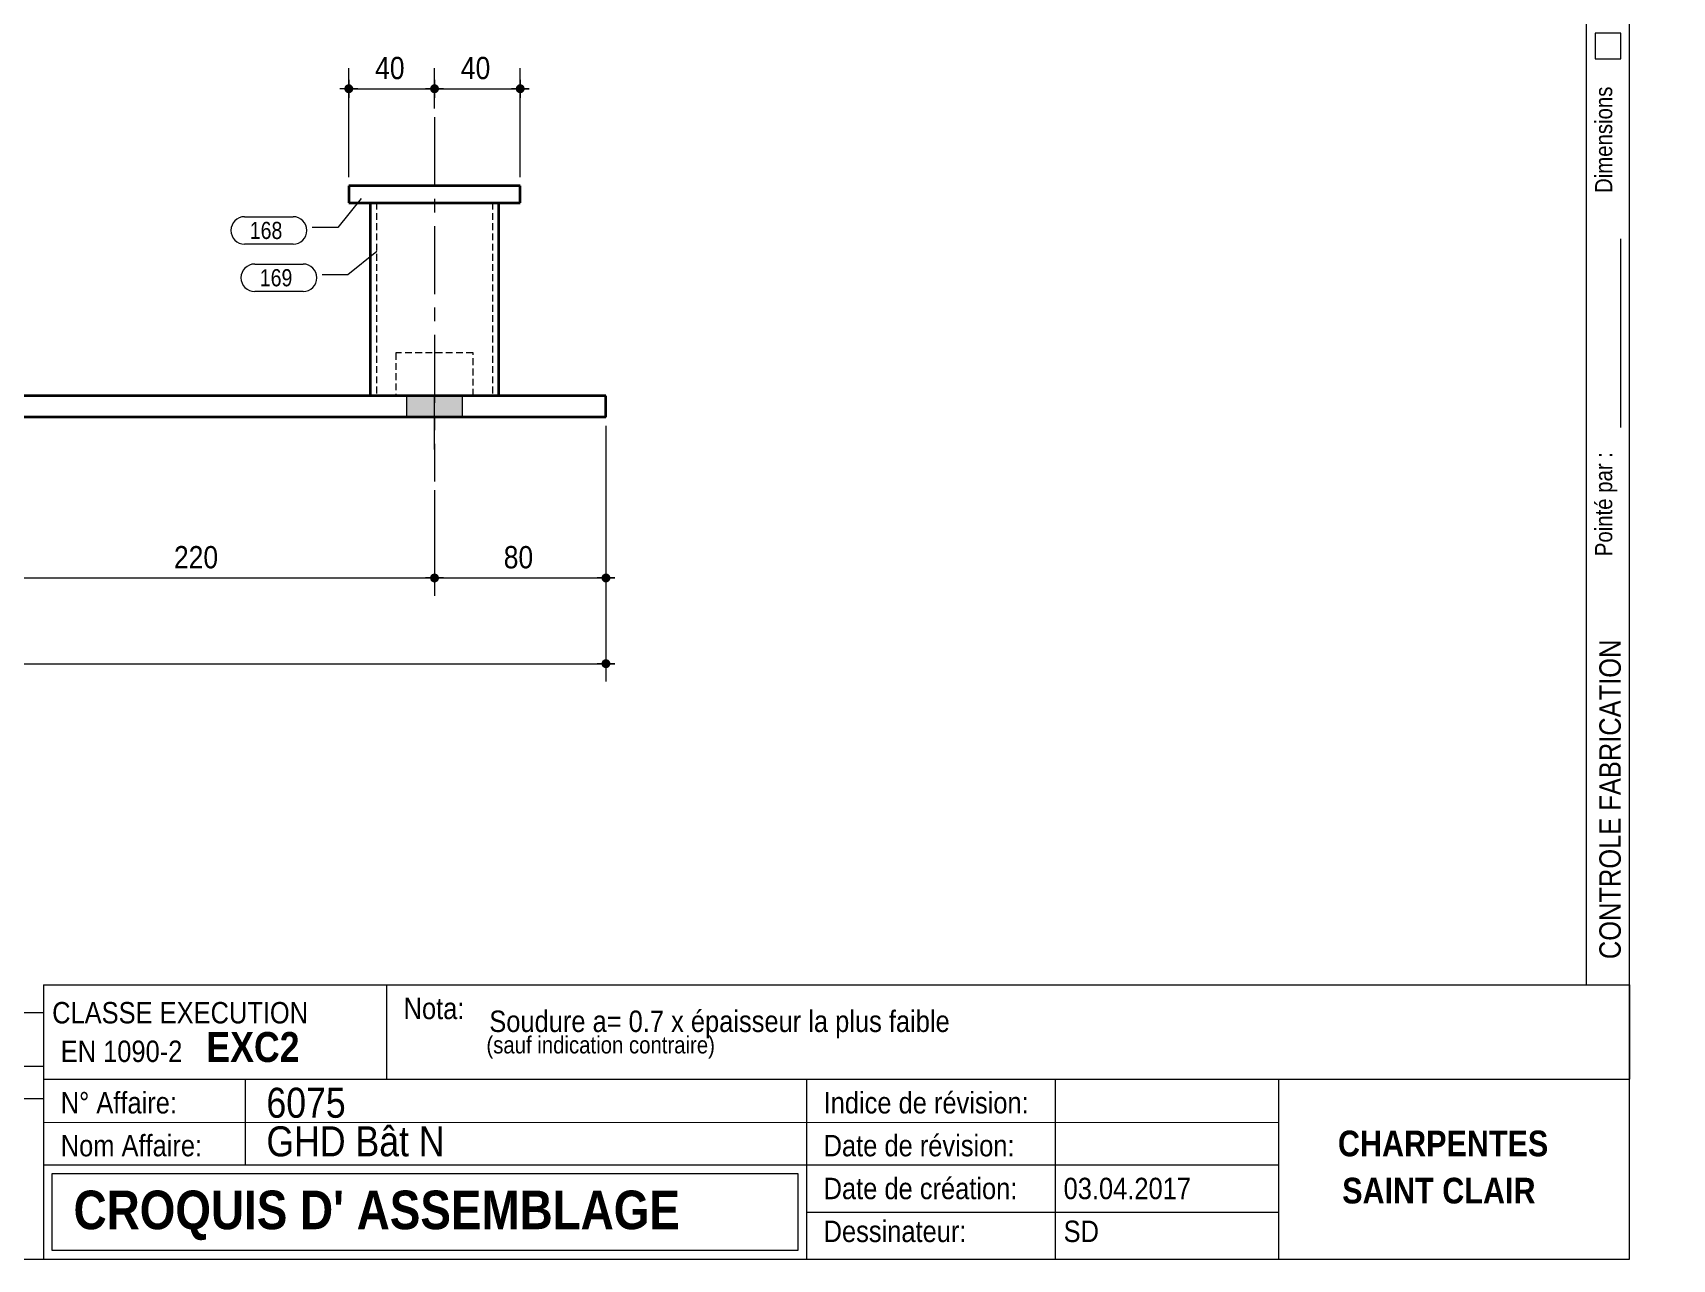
# Model space of a CAD drawing. Header units: millimetres. Extents: x 2 to 410, y 5 to 282.
# Drawn here: x 218.7 to 410, y 5 to 148 of the extents above; entities that cross this region are included whole.
import ezdxf

# ---------------------------------------------------------------- set-up
doc = ezdxf.new("R2010")
doc.units = ezdxf.units.MM
doc.linetypes.add('AXES', pattern=[12.7, 7.9375, -1.5875, 1.5875, -1.5875])
doc.linetypes.add('CACHE2', pattern=[1.190625, 0.79375, -0.396875])
for name, color, linetype, lineweight in [('Autre type objet', 1, 'Continuous', 0), ('Axe', 1, 'Continuous', 0), ('Boulon', 7, 'Continuous', 0), ('Cache', 7, 'Continuous', 0), ('Cotation', 7, 'Continuous', 0), ('Feuille dessin', 5, 'Continuous', 0), ('Piece', 2, 'Continuous', 0), ('Repère pièce', 3, 'Continuous', 0)]:
    doc.layers.add(name, color=color, linetype=linetype, lineweight=lineweight)
doc.styles.add('ARIAL', font='ARIAL.TTF')
doc.styles.add('ARIAL_BOLD', font='ARIALBD.TTF')
doc.styles.add('ARIAL_ITALIC', font='ARIALI.TTF')
doc.styles.add('ARIAL_NARROW', font='ARIAL.TTF')
doc.styles.add('COMIC_SANS_MS', font='COMIC.TTF')

# ---------------------------------------------------------------- blocks, each defined once
blk = doc.blocks.new('*A13')
at = {"layer": 'Boulon'}
for points in [[(152.36, 103.21), (152.36, 105.71), (158.86, 105.71), (158.86, 103.21)], [(262.36, 103.21), (262.36, 105.71), (268.86, 105.71), (268.86, 103.21)]]:
    blk.add_hatch(color=256, dxfattribs=at).paths.add_polyline_path(points, flags=17)
at = {"layer": 'Boulon', "linetype": 'Continuous', "lineweight": 0}
for p, q in [((152.36, 103.21), (152.36, 105.71)), ((155.61, 99.46), (155.61, 105.71)), ((158.86, 103.21), (158.86, 105.71)), ((262.36, 103.21), (262.36, 105.71)), ((265.61, 99.46), (265.61, 105.71)), ((268.86, 103.21), (268.86, 105.71))]:
    blk.add_line(p, q, dxfattribs=at)
blk = doc.blocks.new('*A14')
at = {"layer": 'Piece', "color": 2, "linetype": 'Continuous', "lineweight": 40}
for p, q in [((135.605241, 103.21138), (135.605241, 105.71138)), ((285.605241, 105.71138), (135.605241, 105.71138)), ((285.605241, 103.21138), (285.605241, 105.71138)), ((285.605241, 103.21138), (135.605241, 103.21138))]:
    blk.add_line(p, q, dxfattribs=at)
blk = doc.blocks.new('*A16')
at = {"layer": 'Piece', "color": 2, "linetype": 'Continuous', "lineweight": 40}
for p, q in [((275.605241, 130.21138), (255.605241, 130.21138)), ((255.605241, 130.21138), (255.605241, 128.21138)), ((275.605241, 128.21138), (275.605241, 130.21138)), ((255.605241, 128.21138), (275.605241, 128.21138))]:
    blk.add_line(p, q, dxfattribs=at)
blk = doc.blocks.new('*A19')
at = {"layer": 'Cache', "color": 7, "linetype": 'CACHE2', "lineweight": 20}
for p, q in [((270.105241, 110.71138), (261.105241, 110.71138)), ((261.105241, 110.71138), (261.105241, 105.71138)), ((265.605241, 110.71138), (265.605241, 105.71138)), ((270.105241, 105.71138), (270.105241, 110.71138)), ((261.105241, 105.71138), (270.105241, 105.71138))]:
    blk.add_line(p, q, dxfattribs=at)
blk = doc.blocks.new('*A20')
at = {"layer": 'Axe', "color": 1, "linetype": 'AXES', "lineweight": 15}
blk.add_line((265.605241, 138.21138), (265.605241, 95.71138), dxfattribs=at)
at = {"layer": 'Cache', "color": 7, "linetype": 'CACHE2', "lineweight": 20}
for p, q in [((273.105241, 128.21138), (258.105241, 128.21138)), ((258.855241, 128.21138), (258.855241, 105.71138)), ((272.355241, 128.21138), (272.355241, 105.71138)), ((258.105241, 105.71138), (273.105241, 105.71138))]:
    blk.add_line(p, q, dxfattribs=at)
at = {"layer": 'Piece', "color": 2, "linetype": 'Continuous', "lineweight": 40}
for p, q in [((258.105241, 128.21138), (258.105241, 105.71138)), ((273.105241, 105.71138), (273.105241, 128.21138))]:
    blk.add_line(p, q, dxfattribs=at)
blk = doc.blocks.new('*A21')
at = {"layer": 'Feuille dessin', "linetype": 'Continuous', "lineweight": 0}
for p, q in [((405, 5), (405, 282)), ((5, 5), (405, 5))]:
    blk.add_line(p, q, dxfattribs=at)
blk = doc.blocks.new('*A22')
at = {"layer": 'Autre type objet', "linetype": 'Continuous', "lineweight": 0}
for p, q in [((400, 37), (400, 282)), ((400, 282), (410, 282)), ((405, 37), (405, 282)), ((410, 282), (410, 240)), ((401, 281), (401, 278)), ((404, 281), (401, 281)), ((404, 278), (404, 281)), ((401, 278), (404, 278)), ((404, 246.898947), (401, 246.898947)), ((401, 246.898947), (401, 243.898947)), ((404, 243.898947), (404, 246.898947)), ((401, 243.898947), (404, 243.898947)), ((410, 240), (405, 235)), ((404, 206.87143), (404, 228.87143)), ((401, 181), (401, 178)), ((404, 181), (401, 181)), ((404, 178), (404, 181)), ((401, 178), (404, 178)), ((401, 148), (401, 145)), ((404, 148), (401, 148)), ((404, 145), (404, 148)), ((401, 145), (404, 145)), ((404, 102), (404, 124)), ((400, 37), (405, 37))]:
    blk.add_line(p, q, dxfattribs=at)
at = {"layer": 'Autre type objet', "width": 0.85}
for s, height, style, p in [('Marquage', 2, 'ARIAL', (402.175102, 263.861793)), ('/Etiquette', 2, 'ARIAL', (404.882157, 264.509258)), ('6075 / [13-.1] Ind 0', 2.5, 'ARIAL_ITALIC', (409, 242.657715)), ('VISA', 2, 'ARIAL', (403.660159, 254.754913)), ('Soudures', 2, 'ARIAL', (403, 231.189963)), ('Soudé par :', 2, 'ARIAL', (403.230161, 192.415081)), ('Nbre de pièces', 2, 'ARIAL', (403, 158)), ('Dimensions', 2, 'ARIAL', (403, 129.364258)), ('Pointé par :', 2, 'ARIAL', (403, 87)), ('CONTROLE FABRICATION', 2.5, 'ARIAL', (404, 40))]:
    blk.add_text(s, height=height, rotation=90, dxfattribs=dict(at, style=style)).set_placement(p)
blk = doc.blocks.new('*A23')
at = {"layer": 'Autre type objet', "linetype": 'Continuous', "lineweight": 0}
for p, q in [((220, 37), (405, 37)), ((220, 37), (220, 26)), ((260, 37), (260, 26)), ((405, 37), (405, 26)), ((220, 26), (405, 26))]:
    blk.add_line(p, q, dxfattribs=at)
at = {"layer": 'Autre type objet', "width": 0.85}
for s, height, style, p in [('CLASSE EXECUTION', 2.5, 'ARIAL', (221, 32.5)), ('Nota:', 2.5, 'ARIAL', (262, 33)), ('Soudure a= 0.7 x épaisseur la plus faible', 2.5, 'ARIAL', (272, 31.5)), ('EXC2', 3.5, 'ARIAL_BOLD', (239, 28)), (' (sauf indication contraire)', 2, 'ARIAL', (271, 29)), ('EN 1090-2', 2.5, 'ARIAL', (222, 28))]:
    blk.add_text(s, height=height, dxfattribs=dict(at, style=style)).set_placement(p)
blk = doc.blocks.new('*A24')
at = {"layer": 'Autre type objet', "linetype": 'Continuous', "lineweight": 0}
for p, q in [((35, 33.776986), (220, 33.776986)), ((35.000031, 33.776887), (35, 23.75)), ((89, 33.442397), (124, 33.442397)), ((89, 27.874117), (89, 33.442397)), ((124, 33.442397), (124, 27.874117)), ((177.006307, 33.776553), (177, 23.75)), ((197.000069, 33.775594), (197, 23.75)), ((219.999994, 33.776914), (220, 23.75)), ((35, 27.5), (220, 27.5)), ((54, 27.5), (54, 23.75)), ((124, 27.874117), (89, 27.874117)), ((101, 27.5), (101, 23.75)), ((111, 27.5), (111, 23.75)), ((130, 27.5), (130, 23.75)), ((159, 27.5), (159, 23.75)), ((35, 23.75), (220, 23.75)), ((35, 23.75), (35, 20)), ((54, 23.75), (54, 20)), ((101, 23.75), (101, 20)), ((111, 23.75), (111, 20)), ((130, 23.75), (130, 20)), ((159, 23.75), (159, 20)), ((177, 23.75), (177, 20)), ((197, 23.75), (197, 20)), ((220, 23.75), (220, 20)), ((35, 20), (35, 16.25)), ((54, 20), (54, 16.25)), ((101, 20), (101, 16.25)), ((111, 20), (111, 16.25)), ((130, 20), (130, 16.25)), ((159, 20), (159, 16.25)), ((177, 20), (177, 16.25)), ((197, 20), (197, 16.25)), ((220, 20), (220, 16.25)), ((35, 16.25), (35, 12.5)), ((54, 16.25), (54, 12.5)), ((101, 16.25), (101, 12.5)), ((111, 16.25), (111, 12.5)), ((130, 16.25), (130, 12.5)), ((159, 16.25), (159, 12.5)), ((177, 16.25), (177, 12.5)), ((197, 16.25), (197, 12.5)), ((220, 16.25), (220, 12.5)), ((35, 12.5), (35, 8.75)), ((54, 12.5), (54, 8.75)), ((101, 12.5), (101, 8.75)), ((111, 12.5), (111, 8.75)), ((130, 12.5), (130, 8.75)), ((159, 12.5), (159, 8.75)), ((177, 12.5), (177, 8.75)), ((197, 12.5), (197, 8.75)), ((220, 12.5), (220, 8.75)), ((35, 8.75), (35, 5)), ((54, 8.75), (54, 5)), ((101, 8.75), (101, 5)), ((111, 8.75), (111, 5)), ((130, 8.75), (130, 5)), ((159, 8.75), (159, 5)), ((177, 8.75), (177, 5)), ((197, 8.75), (197, 5)), ((220, 8.75), (220, 5))]:
    blk.add_line(p, q, dxfattribs=at)
at = {"layer": 'Autre type objet', "width": 0.85}
for s, height, style, p in [('TOLERANCES ESSENTIELLES CONFORMES A LA NORME 1090-1', 2.5, 'ARIAL_BOLD', (38, 34.927143)), ('13-1', 4, 'ARIAL', (100.65625, 28.75)), ('5', 3.5, 'ARIAL', (140.83694, 29.149058)), ('LISTE POUR UN ASSEMBLAGE:', 2.5, 'ARIAL', (36, 29.278635)), ('Rep:', 3, 'ARIAL_NARROW', (89.824804, 29.091901)), ('Qtité:', 3, 'ARIAL', (131.03794, 29.149058)), ('0.4', 3.5, 'ARIAL', (183.758911, 28.75)), ('15.1', 3.5, 'ARIAL', (204.628174, 28.75)), ('Repère', 2.5, 'ARIAL', (39, 24.75)), ('Profil', 2.5, 'ARIAL', (72, 24.75)), ('Qté', 2.5, 'ARIAL', (103, 24.75)), ('Matériau', 2.5, 'ARIAL', (114, 24.75)), ('Revêtement', 2.5, 'ARIAL', (134, 24.75)), ('Longueur', 2.5, 'ARIAL', (161, 24.75)), ('Peinture', 2.5, 'ARIAL', (180, 24.75)), ('Poids', 2.5, 'ARIAL', (204, 24.75)), ('167', 2, 'ARIAL', (37, 21.25)), ('PL10*260', 2, 'ARIAL', (55, 21)), ('1', 2, 'ARIAL', (107.186523, 21)), ('S235JR', 2, 'ARIAL', (116.259277, 21)), ('600', 2, 'ARIAL', (167.553711, 21)), ('0.3', 2, 'ARIAL', (187.295898, 21)), ('12.2', 2, 'ARIAL', (208.146484, 21.25)), ('168', 2, 'ARIAL', (37, 17.5)), ('PL8*80', 2, 'ARIAL', (55, 17.25)), ('2', 2, 'ARIAL', (107.186523, 17.25)), ('S235JR', 2, 'ARIAL', (116.259277, 17.25)), ('80', 2, 'ARIAL', (169.037109, 17.25)), ('0.0', 2, 'ARIAL', (187.295898, 17.25)), ('0.4', 2, 'ARIAL', (209.629883, 17.5)), ('169', 2, 'ARIAL', (37, 13.75)), ('TUBE-C-60*60*3', 2, 'ARIAL', (55, 13.5)), ('2', 2, 'ARIAL', (107.186523, 13.5)), ('S235JR', 2, 'ARIAL', (116.259277, 13.5)), ('90', 2, 'ARIAL', (169.037109, 13.5)), ('0.0', 2, 'ARIAL', (187.295898, 13.5)), ('0.5', 2, 'ARIAL', (209.629883, 13.75)), ('170', 2, 'ARIAL', (37, 10)), ('ECROU_M24', 2, 'ARIAL', (55, 9.75)), ('2', 2, 'ARIAL', (107.186523, 9.75)), ('S235JR', 2, 'ARIAL', (116.259277, 9.75)), ('20', 2, 'ARIAL', (169.037109, 9.75)), ('0.0', 2, 'ARIAL', (187.295898, 9.75)), ('0.2', 2, 'ARIAL', (209.629883, 10)), ('171', 2, 'ARIAL', (37, 6.25)), ('IPE100', 2, 'ARIAL', (55, 6)), ('1', 2, 'ARIAL', (107.186523, 6)), ('S235JR', 2, 'ARIAL', (116.259277, 6)), ('90', 2, 'ARIAL', (169.037109, 6)), ('0.0', 2, 'ARIAL', (187.295898, 6)), ('0.7', 2, 'ARIAL', (209.629883, 6.25))]:
    blk.add_text(s, height=height, dxfattribs=dict(at, style=style)).set_placement(p)
blk = doc.blocks.new('*A25')
at = {"layer": 'Autre type objet', "linetype": 'Continuous', "lineweight": 0}
for p, q in [((220, 26), (405, 26)), ((220, 26), (220, 5)), ((243.5, 26), (243.5, 16)), ((309, 26), (309, 5)), ((338, 26), (338, 5)), ((364.113616, 5), (364.113616, 26)), ((405, 5), (405, 26)), ((220, 21), (364.091573, 20.947521)), ((220, 16), (309, 16)), ((309, 16), (364.1638, 15.995557)), ((221, 15), (308, 15)), ((221, 6), (221, 15)), ((308, 15), (308, 6)), ((309, 10.5), (364.091381, 10.5)), ((308, 6), (221, 6)), ((220, 5), (405, 5))]:
    blk.add_line(p, q, dxfattribs=at)
at = {"layer": 'Autre type objet', "width": 0.85}
for s, height, style, p in [('6075', 3.5, 'ARIAL', (246, 21.5)), ('N° Affaire:', 2.5, 'ARIAL_NARROW', (222, 22)), ('Indice de révision:', 2.5, 'ARIAL_NARROW', (311, 22)), ('Nom Affaire:', 2.5, 'ARIAL_NARROW', (222, 17)), ('GHD Bât N', 3.5, 'ARIAL', (246, 17)), ('Date de révision:', 2.5, 'ARIAL_NARROW', (311, 17)), ('CHARPENTES', 3, 'ARIAL_BOLD', (371, 17)), ('Date de création:', 2.5, 'ARIAL_NARROW', (311, 12)), ('03.04.2017', 2.5, 'ARIAL', (339, 12)), ('SAINT CLAIR', 3, 'ARIAL_BOLD', (371.5, 11.5)), ("CROQUIS D' ASSEMBLAGE", 4.5, 'ARIAL_BOLD', (223.5, 8.5)), ('Dessinateur:', 2.5, 'ARIAL_NARROW', (311, 7)), ('SD', 2.5, 'ARIAL', (339, 7))]:
    blk.add_text(s, height=height, dxfattribs=dict(at, style=style)).set_placement(p)
blk = doc.blocks.new('*A41')
at = {"layer": 'Cotation'}
for points in [[(255.58, 141), (255.55, 141), (255.53, 141), (255.5, 141.01), (255.48, 141.01), (255.45, 141.02), (255.43, 141.03), (255.41, 141.04), (255.38, 141.05), (255.36, 141.06), (255.34, 141.07), (255.32, 141.09), (255.3, 141.1), (255.28, 141.12), (255.26, 141.13), (255.24, 141.15), (255.22, 141.17), (255.2, 141.19), (255.19, 141.21), (255.17, 141.23), (255.16, 141.25), (255.15, 141.27), (255.14, 141.3), (255.12, 141.32), (255.12, 141.34), (255.11, 141.37), (255.1, 141.39), (255.1, 141.42), (255.09, 141.44), (255.09, 141.47), (255.09, 141.49), (255.09, 141.52), (255.09, 141.54), (255.09, 141.57), (255.09, 141.59), (255.1, 141.62), (255.1, 141.64), (255.11, 141.67), (255.12, 141.69), (255.12, 141.72), (255.14, 141.74), (255.15, 141.76), (255.16, 141.79), (255.17, 141.81), (255.19, 141.83), (255.2, 141.85), (255.22, 141.87), (255.24, 141.89), (255.26, 141.9), (255.28, 141.92), (255.3, 141.94), (255.32, 141.95), (255.34, 141.96), (255.36, 141.98), (255.38, 141.99), (255.41, 142), (255.43, 142.01), (255.45, 142.02), (255.48, 142.02), (255.5, 142.03), (255.53, 142.03), (255.55, 142.04), (255.58, 142.04), (255.61, 142.04), (255.63, 142.04), (255.66, 142.04), (255.68, 142.03), (255.71, 142.03), (255.73, 142.02), (255.76, 142.02), (255.78, 142.01), (255.8, 142), (255.83, 141.99), (255.85, 141.98), (255.87, 141.96), (255.89, 141.95), (255.92, 141.94), (255.94, 141.92), (255.95, 141.9), (255.97, 141.89), (255.99, 141.87), (256.01, 141.85), (256.02, 141.83), (256.04, 141.81), (256.05, 141.79), (256.06, 141.76), (256.08, 141.74), (256.09, 141.72), (256.09, 141.69), (256.1, 141.67), (256.11, 141.64), (256.12, 141.62), (256.12, 141.59), (256.12, 141.57), (256.12, 141.54), (256.13, 141.52), (256.12, 141.49), (256.12, 141.47), (256.12, 141.44), (256.12, 141.42), (256.11, 141.39), (256.1, 141.37), (256.09, 141.34), (256.09, 141.32), (256.08, 141.3), (256.06, 141.27), (256.05, 141.25), (256.04, 141.23), (256.02, 141.21), (256.01, 141.19), (255.99, 141.17), (255.97, 141.15), (255.95, 141.13), (255.94, 141.12), (255.92, 141.1), (255.89, 141.09), (255.87, 141.07), (255.85, 141.06), (255.83, 141.05), (255.8, 141.04), (255.78, 141.03), (255.76, 141.02), (255.73, 141.01), (255.71, 141.01), (255.68, 141), (255.66, 141), (255.63, 141), (255.61, 141)], [(265.58, 141), (265.55, 141), (265.53, 141), (265.5, 141.01), (265.48, 141.01), (265.45, 141.02), (265.43, 141.03), (265.41, 141.04), (265.38, 141.05), (265.36, 141.06), (265.34, 141.07), (265.32, 141.09), (265.3, 141.1), (265.28, 141.12), (265.26, 141.13), (265.24, 141.15), (265.22, 141.17), (265.2, 141.19), (265.19, 141.21), (265.17, 141.23), (265.16, 141.25), (265.15, 141.27), (265.14, 141.3), (265.12, 141.32), (265.12, 141.34), (265.11, 141.37), (265.1, 141.39), (265.1, 141.42), (265.09, 141.44), (265.09, 141.47), (265.09, 141.49), (265.09, 141.52), (265.09, 141.54), (265.09, 141.57), (265.09, 141.59), (265.1, 141.62), (265.1, 141.64), (265.11, 141.67), (265.12, 141.69), (265.12, 141.72), (265.14, 141.74), (265.15, 141.76), (265.16, 141.79), (265.17, 141.81), (265.19, 141.83), (265.2, 141.85), (265.22, 141.87), (265.24, 141.89), (265.26, 141.9), (265.28, 141.92), (265.3, 141.94), (265.32, 141.95), (265.34, 141.96), (265.36, 141.98), (265.38, 141.99), (265.41, 142), (265.43, 142.01), (265.45, 142.02), (265.48, 142.02), (265.5, 142.03), (265.53, 142.03), (265.55, 142.04), (265.58, 142.04), (265.61, 142.04), (265.63, 142.04), (265.66, 142.04), (265.68, 142.03), (265.71, 142.03), (265.73, 142.02), (265.76, 142.02), (265.78, 142.01), (265.8, 142), (265.83, 141.99), (265.85, 141.98), (265.87, 141.96), (265.89, 141.95), (265.92, 141.94), (265.94, 141.92), (265.95, 141.9), (265.97, 141.89), (265.99, 141.87), (266.01, 141.85), (266.02, 141.83), (266.04, 141.81), (266.05, 141.79), (266.06, 141.76), (266.08, 141.74), (266.09, 141.72), (266.09, 141.69), (266.1, 141.67), (266.11, 141.64), (266.12, 141.62), (266.12, 141.59), (266.12, 141.57), (266.12, 141.54), (266.13, 141.52), (266.12, 141.49), (266.12, 141.47), (266.12, 141.44), (266.12, 141.42), (266.11, 141.39), (266.1, 141.37), (266.09, 141.34), (266.09, 141.32), (266.08, 141.3), (266.06, 141.27), (266.05, 141.25), (266.04, 141.23), (266.02, 141.21), (266.01, 141.19), (265.99, 141.17), (265.97, 141.15), (265.95, 141.13), (265.94, 141.12), (265.92, 141.1), (265.89, 141.09), (265.87, 141.07), (265.85, 141.06), (265.83, 141.05), (265.8, 141.04), (265.78, 141.03), (265.76, 141.02), (265.73, 141.01), (265.71, 141.01), (265.68, 141), (265.66, 141), (265.63, 141), (265.61, 141)]]:
    blk.add_hatch(color=256, dxfattribs=at).paths.add_polyline_path(points, flags=17)
at = {"layer": 'Cotation', "linetype": 'Continuous', "lineweight": 0}
for p, q in [((255.61, 131.21), (255.61, 143.94)), ((265.61, 139.21), (265.61, 143.94)), ((255.61, 142.56), (255.61, 140.48)), ((265.61, 142.56), (265.61, 140.48)), ((256.65, 141.52), (254.57, 141.52)), ((255.61, 141.52), (254.57, 141.52)), ((255.61, 141.52), (265.61, 141.52)), ((266.65, 141.52), (264.57, 141.52)), ((265.61, 141.52), (266.65, 141.52))]:
    blk.add_line(p, q, dxfattribs=at)
at = {"layer": 'Cotation'}
for p in [(255.61, 141.52), (265.61, 141.52)]:
    blk.add_point(p, dxfattribs=at)
at = {"layer": 'Cotation', "style": 'ARIAL', "width": 0.85}
blk.add_text('40', height=2.6, dxfattribs=at).set_placement((258.68, 142.64))
blk = doc.blocks.new('*A42')
at = {"layer": 'Cotation'}
for points in [[(265.58, 141), (265.55, 141), (265.53, 141), (265.5, 141.01), (265.48, 141.01), (265.45, 141.02), (265.43, 141.03), (265.41, 141.04), (265.38, 141.05), (265.36, 141.06), (265.34, 141.07), (265.32, 141.09), (265.3, 141.1), (265.28, 141.12), (265.26, 141.13), (265.24, 141.15), (265.22, 141.17), (265.2, 141.19), (265.19, 141.21), (265.17, 141.23), (265.16, 141.25), (265.15, 141.27), (265.14, 141.3), (265.12, 141.32), (265.12, 141.34), (265.11, 141.37), (265.1, 141.39), (265.1, 141.42), (265.09, 141.44), (265.09, 141.47), (265.09, 141.49), (265.09, 141.52), (265.09, 141.54), (265.09, 141.57), (265.09, 141.59), (265.1, 141.62), (265.1, 141.64), (265.11, 141.67), (265.12, 141.69), (265.12, 141.72), (265.14, 141.74), (265.15, 141.76), (265.16, 141.79), (265.17, 141.81), (265.19, 141.83), (265.2, 141.85), (265.22, 141.87), (265.24, 141.89), (265.26, 141.9), (265.28, 141.92), (265.3, 141.94), (265.32, 141.95), (265.34, 141.96), (265.36, 141.98), (265.38, 141.99), (265.41, 142), (265.43, 142.01), (265.45, 142.02), (265.48, 142.02), (265.5, 142.03), (265.53, 142.03), (265.55, 142.04), (265.58, 142.04), (265.61, 142.04), (265.63, 142.04), (265.66, 142.04), (265.68, 142.03), (265.71, 142.03), (265.73, 142.02), (265.76, 142.02), (265.78, 142.01), (265.8, 142), (265.83, 141.99), (265.85, 141.98), (265.87, 141.96), (265.89, 141.95), (265.92, 141.94), (265.94, 141.92), (265.95, 141.9), (265.97, 141.89), (265.99, 141.87), (266.01, 141.85), (266.02, 141.83), (266.04, 141.81), (266.05, 141.79), (266.06, 141.76), (266.08, 141.74), (266.09, 141.72), (266.09, 141.69), (266.1, 141.67), (266.11, 141.64), (266.12, 141.62), (266.12, 141.59), (266.12, 141.57), (266.12, 141.54), (266.13, 141.52), (266.12, 141.49), (266.12, 141.47), (266.12, 141.44), (266.12, 141.42), (266.11, 141.39), (266.1, 141.37), (266.09, 141.34), (266.09, 141.32), (266.08, 141.3), (266.06, 141.27), (266.05, 141.25), (266.04, 141.23), (266.02, 141.21), (266.01, 141.19), (265.99, 141.17), (265.97, 141.15), (265.95, 141.13), (265.94, 141.12), (265.92, 141.1), (265.89, 141.09), (265.87, 141.07), (265.85, 141.06), (265.83, 141.05), (265.8, 141.04), (265.78, 141.03), (265.76, 141.02), (265.73, 141.01), (265.71, 141.01), (265.68, 141), (265.66, 141), (265.63, 141), (265.61, 141)], [(275.58, 141), (275.55, 141), (275.53, 141), (275.5, 141.01), (275.48, 141.01), (275.45, 141.02), (275.43, 141.03), (275.41, 141.04), (275.38, 141.05), (275.36, 141.06), (275.34, 141.07), (275.32, 141.09), (275.3, 141.1), (275.28, 141.12), (275.26, 141.13), (275.24, 141.15), (275.22, 141.17), (275.2, 141.19), (275.19, 141.21), (275.17, 141.23), (275.16, 141.25), (275.15, 141.27), (275.14, 141.3), (275.12, 141.32), (275.12, 141.34), (275.11, 141.37), (275.1, 141.39), (275.1, 141.42), (275.09, 141.44), (275.09, 141.47), (275.09, 141.49), (275.09, 141.52), (275.09, 141.54), (275.09, 141.57), (275.09, 141.59), (275.1, 141.62), (275.1, 141.64), (275.11, 141.67), (275.12, 141.69), (275.12, 141.72), (275.14, 141.74), (275.15, 141.76), (275.16, 141.79), (275.17, 141.81), (275.19, 141.83), (275.2, 141.85), (275.22, 141.87), (275.24, 141.89), (275.26, 141.9), (275.28, 141.92), (275.3, 141.94), (275.32, 141.95), (275.34, 141.96), (275.36, 141.98), (275.38, 141.99), (275.41, 142), (275.43, 142.01), (275.45, 142.02), (275.48, 142.02), (275.5, 142.03), (275.53, 142.03), (275.55, 142.04), (275.58, 142.04), (275.61, 142.04), (275.63, 142.04), (275.66, 142.04), (275.68, 142.03), (275.71, 142.03), (275.73, 142.02), (275.76, 142.02), (275.78, 142.01), (275.8, 142), (275.83, 141.99), (275.85, 141.98), (275.87, 141.96), (275.89, 141.95), (275.92, 141.94), (275.94, 141.92), (275.95, 141.9), (275.97, 141.89), (275.99, 141.87), (276.01, 141.85), (276.02, 141.83), (276.04, 141.81), (276.05, 141.79), (276.06, 141.76), (276.08, 141.74), (276.09, 141.72), (276.09, 141.69), (276.1, 141.67), (276.11, 141.64), (276.12, 141.62), (276.12, 141.59), (276.12, 141.57), (276.12, 141.54), (276.13, 141.52), (276.12, 141.49), (276.12, 141.47), (276.12, 141.44), (276.12, 141.42), (276.11, 141.39), (276.1, 141.37), (276.09, 141.34), (276.09, 141.32), (276.08, 141.3), (276.06, 141.27), (276.05, 141.25), (276.04, 141.23), (276.02, 141.21), (276.01, 141.19), (275.99, 141.17), (275.97, 141.15), (275.95, 141.13), (275.94, 141.12), (275.92, 141.1), (275.89, 141.09), (275.87, 141.07), (275.85, 141.06), (275.83, 141.05), (275.8, 141.04), (275.78, 141.03), (275.76, 141.02), (275.73, 141.01), (275.71, 141.01), (275.68, 141), (275.66, 141), (275.63, 141), (275.61, 141)]]:
    blk.add_hatch(color=256, dxfattribs=at).paths.add_polyline_path(points, flags=17)
at = {"layer": 'Cotation', "linetype": 'Continuous', "lineweight": 0}
for p, q in [((265.61, 139.21), (265.61, 143.94)), ((275.61, 131.21), (275.61, 143.94)), ((265.61, 142.56), (265.61, 140.48)), ((275.61, 142.56), (275.61, 140.48)), ((266.65, 141.52), (264.57, 141.52)), ((265.61, 141.52), (264.57, 141.52)), ((265.61, 141.52), (275.61, 141.52)), ((276.65, 141.52), (274.57, 141.52)), ((275.61, 141.52), (276.65, 141.52))]:
    blk.add_line(p, q, dxfattribs=at)
at = {"layer": 'Cotation'}
for p in [(265.61, 141.52), (275.61, 141.52)]:
    blk.add_point(p, dxfattribs=at)
at = {"layer": 'Cotation', "style": 'ARIAL', "width": 0.85}
blk.add_text('40', height=2.6, dxfattribs=at).set_placement((268.68, 142.64))
blk = doc.blocks.new('*A47')
at = {"layer": 'Cotation'}
for points in [[(135.58, 73.94), (135.55, 73.94), (135.53, 73.95), (135.5, 73.95), (135.48, 73.96), (135.45, 73.96), (135.43, 73.97), (135.41, 73.98), (135.38, 73.99), (135.36, 74), (135.34, 74.02), (135.32, 74.03), (135.3, 74.04), (135.28, 74.06), (135.26, 74.08), (135.24, 74.09), (135.22, 74.11), (135.2, 74.13), (135.19, 74.15), (135.17, 74.17), (135.16, 74.19), (135.15, 74.22), (135.14, 74.24), (135.12, 74.26), (135.12, 74.29), (135.11, 74.31), (135.1, 74.34), (135.1, 74.36), (135.09, 74.39), (135.09, 74.41), (135.09, 74.44), (135.09, 74.46), (135.09, 74.49), (135.09, 74.51), (135.09, 74.54), (135.1, 74.56), (135.1, 74.59), (135.11, 74.61), (135.12, 74.64), (135.12, 74.66), (135.14, 74.68), (135.15, 74.71), (135.16, 74.73), (135.17, 74.75), (135.19, 74.77), (135.2, 74.79), (135.22, 74.81), (135.24, 74.83), (135.26, 74.85), (135.28, 74.86), (135.3, 74.88), (135.32, 74.89), (135.34, 74.91), (135.36, 74.92), (135.38, 74.93), (135.41, 74.94), (135.43, 74.95), (135.45, 74.96), (135.48, 74.97), (135.5, 74.97), (135.53, 74.98), (135.55, 74.98), (135.58, 74.98), (135.61, 74.98), (135.63, 74.98), (135.66, 74.98), (135.68, 74.98), (135.71, 74.97), (135.73, 74.97), (135.76, 74.96), (135.78, 74.95), (135.8, 74.94), (135.83, 74.93), (135.85, 74.92), (135.87, 74.91), (135.89, 74.89), (135.92, 74.88), (135.94, 74.86), (135.95, 74.85), (135.97, 74.83), (135.99, 74.81), (136.01, 74.79), (136.02, 74.77), (136.04, 74.75), (136.05, 74.73), (136.06, 74.71), (136.08, 74.68), (136.09, 74.66), (136.09, 74.64), (136.1, 74.61), (136.11, 74.59), (136.12, 74.56), (136.12, 74.54), (136.12, 74.51), (136.12, 74.49), (136.13, 74.46), (136.12, 74.44), (136.12, 74.41), (136.12, 74.39), (136.12, 74.36), (136.11, 74.34), (136.1, 74.31), (136.09, 74.29), (136.09, 74.26), (136.08, 74.24), (136.06, 74.22), (136.05, 74.19), (136.04, 74.17), (136.02, 74.15), (136.01, 74.13), (135.99, 74.11), (135.97, 74.09), (135.95, 74.08), (135.94, 74.06), (135.92, 74.04), (135.89, 74.03), (135.87, 74.02), (135.85, 74), (135.83, 73.99), (135.8, 73.98), (135.78, 73.97), (135.76, 73.96), (135.73, 73.96), (135.71, 73.95), (135.68, 73.95), (135.66, 73.94), (135.63, 73.94), (135.61, 73.94)], [(285.58, 73.94), (285.55, 73.94), (285.53, 73.95), (285.5, 73.95), (285.48, 73.96), (285.45, 73.96), (285.43, 73.97), (285.41, 73.98), (285.38, 73.99), (285.36, 74), (285.34, 74.02), (285.32, 74.03), (285.3, 74.04), (285.28, 74.06), (285.26, 74.08), (285.24, 74.09), (285.22, 74.11), (285.2, 74.13), (285.19, 74.15), (285.17, 74.17), (285.16, 74.19), (285.15, 74.22), (285.14, 74.24), (285.12, 74.26), (285.12, 74.29), (285.11, 74.31), (285.1, 74.34), (285.1, 74.36), (285.09, 74.39), (285.09, 74.41), (285.09, 74.44), (285.09, 74.46), (285.09, 74.49), (285.09, 74.51), (285.09, 74.54), (285.1, 74.56), (285.1, 74.59), (285.11, 74.61), (285.12, 74.64), (285.12, 74.66), (285.14, 74.68), (285.15, 74.71), (285.16, 74.73), (285.17, 74.75), (285.19, 74.77), (285.2, 74.79), (285.22, 74.81), (285.24, 74.83), (285.26, 74.85), (285.28, 74.86), (285.3, 74.88), (285.32, 74.89), (285.34, 74.91), (285.36, 74.92), (285.38, 74.93), (285.41, 74.94), (285.43, 74.95), (285.45, 74.96), (285.48, 74.97), (285.5, 74.97), (285.53, 74.98), (285.55, 74.98), (285.58, 74.98), (285.61, 74.98), (285.63, 74.98), (285.66, 74.98), (285.68, 74.98), (285.71, 74.97), (285.73, 74.97), (285.76, 74.96), (285.78, 74.95), (285.8, 74.94), (285.83, 74.93), (285.85, 74.92), (285.87, 74.91), (285.89, 74.89), (285.92, 74.88), (285.94, 74.86), (285.95, 74.85), (285.97, 74.83), (285.99, 74.81), (286.01, 74.79), (286.02, 74.77), (286.04, 74.75), (286.05, 74.73), (286.06, 74.71), (286.08, 74.68), (286.09, 74.66), (286.09, 74.64), (286.1, 74.61), (286.11, 74.59), (286.12, 74.56), (286.12, 74.54), (286.12, 74.51), (286.12, 74.49), (286.13, 74.46), (286.12, 74.44), (286.12, 74.41), (286.12, 74.39), (286.12, 74.36), (286.11, 74.34), (286.1, 74.31), (286.09, 74.29), (286.09, 74.26), (286.08, 74.24), (286.06, 74.22), (286.05, 74.19), (286.04, 74.17), (286.02, 74.15), (286.01, 74.13), (285.99, 74.11), (285.97, 74.09), (285.95, 74.08), (285.94, 74.06), (285.92, 74.04), (285.89, 74.03), (285.87, 74.02), (285.85, 74), (285.83, 73.99), (285.8, 73.98), (285.78, 73.97), (285.76, 73.96), (285.73, 73.96), (285.71, 73.95), (285.68, 73.95), (285.66, 73.94), (285.63, 73.94), (285.61, 73.94)]]:
    blk.add_hatch(color=256, dxfattribs=at).paths.add_polyline_path(points, flags=17)
at = {"layer": 'Cotation', "linetype": 'Continuous', "lineweight": 0}
for p, q in [((135.61, 102.21), (135.61, 72.38)), ((285.61, 102.21), (285.61, 72.38)), ((135.61, 75.5), (135.61, 73.42)), ((285.61, 75.5), (285.61, 73.42)), ((136.65, 74.46), (134.57, 74.46)), ((135.61, 74.46), (134.57, 74.46)), ((135.61, 74.46), (285.61, 74.46)), ((286.65, 74.46), (284.57, 74.46)), ((285.61, 74.46), (286.65, 74.46))]:
    blk.add_line(p, q, dxfattribs=at)
at = {"layer": 'Cotation'}
for p in [(135.61, 74.46), (285.61, 74.46)]:
    blk.add_point(p, dxfattribs=at)
at = {"layer": 'Cotation', "style": 'ARIAL', "width": 0.85}
blk.add_text('600', height=2.6, dxfattribs=at).set_placement((207.71, 75.58))
blk = doc.blocks.new('*A50')
at = {"layer": 'Cotation'}
for points in [[(210.58, 83.94), (210.55, 83.94), (210.53, 83.95), (210.5, 83.95), (210.48, 83.96), (210.45, 83.96), (210.43, 83.97), (210.41, 83.98), (210.38, 83.99), (210.36, 84), (210.34, 84.02), (210.32, 84.03), (210.3, 84.04), (210.28, 84.06), (210.26, 84.08), (210.24, 84.09), (210.22, 84.11), (210.2, 84.13), (210.19, 84.15), (210.17, 84.17), (210.16, 84.19), (210.15, 84.22), (210.14, 84.24), (210.12, 84.26), (210.12, 84.29), (210.11, 84.31), (210.1, 84.34), (210.1, 84.36), (210.09, 84.39), (210.09, 84.41), (210.09, 84.44), (210.09, 84.46), (210.09, 84.49), (210.09, 84.51), (210.09, 84.54), (210.1, 84.56), (210.1, 84.59), (210.11, 84.61), (210.12, 84.64), (210.12, 84.66), (210.14, 84.68), (210.15, 84.71), (210.16, 84.73), (210.17, 84.75), (210.19, 84.77), (210.2, 84.79), (210.22, 84.81), (210.24, 84.83), (210.26, 84.85), (210.28, 84.86), (210.3, 84.88), (210.32, 84.89), (210.34, 84.91), (210.36, 84.92), (210.38, 84.93), (210.41, 84.94), (210.43, 84.95), (210.45, 84.96), (210.48, 84.97), (210.5, 84.97), (210.53, 84.98), (210.55, 84.98), (210.58, 84.98), (210.61, 84.98), (210.63, 84.98), (210.66, 84.98), (210.68, 84.98), (210.71, 84.97), (210.73, 84.97), (210.76, 84.96), (210.78, 84.95), (210.8, 84.94), (210.83, 84.93), (210.85, 84.92), (210.87, 84.91), (210.89, 84.89), (210.92, 84.88), (210.94, 84.86), (210.95, 84.85), (210.97, 84.83), (210.99, 84.81), (211.01, 84.79), (211.02, 84.77), (211.04, 84.75), (211.05, 84.73), (211.06, 84.71), (211.08, 84.68), (211.09, 84.66), (211.09, 84.64), (211.1, 84.61), (211.11, 84.59), (211.12, 84.56), (211.12, 84.54), (211.12, 84.51), (211.12, 84.49), (211.13, 84.46), (211.12, 84.44), (211.12, 84.41), (211.12, 84.39), (211.12, 84.36), (211.11, 84.34), (211.1, 84.31), (211.09, 84.29), (211.09, 84.26), (211.08, 84.24), (211.06, 84.22), (211.05, 84.19), (211.04, 84.17), (211.02, 84.15), (211.01, 84.13), (210.99, 84.11), (210.97, 84.09), (210.95, 84.08), (210.94, 84.06), (210.92, 84.04), (210.89, 84.03), (210.87, 84.02), (210.85, 84), (210.83, 83.99), (210.8, 83.98), (210.78, 83.97), (210.76, 83.96), (210.73, 83.96), (210.71, 83.95), (210.68, 83.95), (210.66, 83.94), (210.63, 83.94), (210.61, 83.94)], [(265.58, 83.94), (265.55, 83.94), (265.53, 83.95), (265.5, 83.95), (265.48, 83.96), (265.45, 83.96), (265.43, 83.97), (265.41, 83.98), (265.38, 83.99), (265.36, 84), (265.34, 84.02), (265.32, 84.03), (265.3, 84.04), (265.28, 84.06), (265.26, 84.08), (265.24, 84.09), (265.22, 84.11), (265.2, 84.13), (265.19, 84.15), (265.17, 84.17), (265.16, 84.19), (265.15, 84.22), (265.14, 84.24), (265.12, 84.26), (265.12, 84.29), (265.11, 84.31), (265.1, 84.34), (265.1, 84.36), (265.09, 84.39), (265.09, 84.41), (265.09, 84.44), (265.09, 84.46), (265.09, 84.49), (265.09, 84.51), (265.09, 84.54), (265.1, 84.56), (265.1, 84.59), (265.11, 84.61), (265.12, 84.64), (265.12, 84.66), (265.14, 84.68), (265.15, 84.71), (265.16, 84.73), (265.17, 84.75), (265.19, 84.77), (265.2, 84.79), (265.22, 84.81), (265.24, 84.83), (265.26, 84.85), (265.28, 84.86), (265.3, 84.88), (265.32, 84.89), (265.34, 84.91), (265.36, 84.92), (265.38, 84.93), (265.41, 84.94), (265.43, 84.95), (265.45, 84.96), (265.48, 84.97), (265.5, 84.97), (265.53, 84.98), (265.55, 84.98), (265.58, 84.98), (265.61, 84.98), (265.63, 84.98), (265.66, 84.98), (265.68, 84.98), (265.71, 84.97), (265.73, 84.97), (265.76, 84.96), (265.78, 84.95), (265.8, 84.94), (265.83, 84.93), (265.85, 84.92), (265.87, 84.91), (265.89, 84.89), (265.92, 84.88), (265.94, 84.86), (265.95, 84.85), (265.97, 84.83), (265.99, 84.81), (266.01, 84.79), (266.02, 84.77), (266.04, 84.75), (266.05, 84.73), (266.06, 84.71), (266.08, 84.68), (266.09, 84.66), (266.09, 84.64), (266.1, 84.61), (266.11, 84.59), (266.12, 84.56), (266.12, 84.54), (266.12, 84.51), (266.12, 84.49), (266.13, 84.46), (266.12, 84.44), (266.12, 84.41), (266.12, 84.39), (266.12, 84.36), (266.11, 84.34), (266.1, 84.31), (266.09, 84.29), (266.09, 84.26), (266.08, 84.24), (266.06, 84.22), (266.05, 84.19), (266.04, 84.17), (266.02, 84.15), (266.01, 84.13), (265.99, 84.11), (265.97, 84.09), (265.95, 84.08), (265.94, 84.06), (265.92, 84.04), (265.89, 84.03), (265.87, 84.02), (265.85, 84), (265.83, 83.99), (265.8, 83.98), (265.78, 83.97), (265.76, 83.96), (265.73, 83.96), (265.71, 83.95), (265.68, 83.95), (265.66, 83.94), (265.63, 83.94), (265.61, 83.94)]]:
    blk.add_hatch(color=256, dxfattribs=at).paths.add_polyline_path(points, flags=17)
at = {"layer": 'Cotation', "linetype": 'Continuous', "lineweight": 0}
for p, q in [((210.61, 94.71), (210.61, 82.38)), ((265.61, 94.71), (265.61, 82.38)), ((211.65, 84.46), (209.57, 84.46)), ((210.61, 84.46), (209.57, 84.46)), ((210.61, 85.5), (210.61, 83.42)), ((210.61, 84.46), (265.61, 84.46)), ((266.65, 84.46), (264.57, 84.46)), ((265.61, 85.5), (265.61, 83.42)), ((265.61, 84.46), (266.65, 84.46))]:
    blk.add_line(p, q, dxfattribs=at)
at = {"layer": 'Cotation'}
for p in [(210.61, 84.46), (265.61, 84.46)]:
    blk.add_point(p, dxfattribs=at)
at = {"layer": 'Cotation', "style": 'ARIAL', "width": 0.85}
blk.add_text('220', height=2.6, dxfattribs=at).set_placement((235.21, 85.58))
blk = doc.blocks.new('*A51')
at = {"layer": 'Cotation'}
for points in [[(265.58, 83.94), (265.55, 83.94), (265.53, 83.95), (265.5, 83.95), (265.48, 83.96), (265.45, 83.96), (265.43, 83.97), (265.41, 83.98), (265.38, 83.99), (265.36, 84), (265.34, 84.02), (265.32, 84.03), (265.3, 84.04), (265.28, 84.06), (265.26, 84.08), (265.24, 84.09), (265.22, 84.11), (265.2, 84.13), (265.19, 84.15), (265.17, 84.17), (265.16, 84.19), (265.15, 84.22), (265.14, 84.24), (265.12, 84.26), (265.12, 84.29), (265.11, 84.31), (265.1, 84.34), (265.1, 84.36), (265.09, 84.39), (265.09, 84.41), (265.09, 84.44), (265.09, 84.46), (265.09, 84.49), (265.09, 84.51), (265.09, 84.54), (265.1, 84.56), (265.1, 84.59), (265.11, 84.61), (265.12, 84.64), (265.12, 84.66), (265.14, 84.68), (265.15, 84.71), (265.16, 84.73), (265.17, 84.75), (265.19, 84.77), (265.2, 84.79), (265.22, 84.81), (265.24, 84.83), (265.26, 84.85), (265.28, 84.86), (265.3, 84.88), (265.32, 84.89), (265.34, 84.91), (265.36, 84.92), (265.38, 84.93), (265.41, 84.94), (265.43, 84.95), (265.45, 84.96), (265.48, 84.97), (265.5, 84.97), (265.53, 84.98), (265.55, 84.98), (265.58, 84.98), (265.61, 84.98), (265.63, 84.98), (265.66, 84.98), (265.68, 84.98), (265.71, 84.97), (265.73, 84.97), (265.76, 84.96), (265.78, 84.95), (265.8, 84.94), (265.83, 84.93), (265.85, 84.92), (265.87, 84.91), (265.89, 84.89), (265.92, 84.88), (265.94, 84.86), (265.95, 84.85), (265.97, 84.83), (265.99, 84.81), (266.01, 84.79), (266.02, 84.77), (266.04, 84.75), (266.05, 84.73), (266.06, 84.71), (266.08, 84.68), (266.09, 84.66), (266.09, 84.64), (266.1, 84.61), (266.11, 84.59), (266.12, 84.56), (266.12, 84.54), (266.12, 84.51), (266.12, 84.49), (266.13, 84.46), (266.12, 84.44), (266.12, 84.41), (266.12, 84.39), (266.12, 84.36), (266.11, 84.34), (266.1, 84.31), (266.09, 84.29), (266.09, 84.26), (266.08, 84.24), (266.06, 84.22), (266.05, 84.19), (266.04, 84.17), (266.02, 84.15), (266.01, 84.13), (265.99, 84.11), (265.97, 84.09), (265.95, 84.08), (265.94, 84.06), (265.92, 84.04), (265.89, 84.03), (265.87, 84.02), (265.85, 84), (265.83, 83.99), (265.8, 83.98), (265.78, 83.97), (265.76, 83.96), (265.73, 83.96), (265.71, 83.95), (265.68, 83.95), (265.66, 83.94), (265.63, 83.94), (265.61, 83.94)], [(285.58, 83.94), (285.55, 83.94), (285.53, 83.95), (285.5, 83.95), (285.48, 83.96), (285.45, 83.96), (285.43, 83.97), (285.41, 83.98), (285.38, 83.99), (285.36, 84), (285.34, 84.02), (285.32, 84.03), (285.3, 84.04), (285.28, 84.06), (285.26, 84.08), (285.24, 84.09), (285.22, 84.11), (285.2, 84.13), (285.19, 84.15), (285.17, 84.17), (285.16, 84.19), (285.15, 84.22), (285.14, 84.24), (285.12, 84.26), (285.12, 84.29), (285.11, 84.31), (285.1, 84.34), (285.1, 84.36), (285.09, 84.39), (285.09, 84.41), (285.09, 84.44), (285.09, 84.46), (285.09, 84.49), (285.09, 84.51), (285.09, 84.54), (285.1, 84.56), (285.1, 84.59), (285.11, 84.61), (285.12, 84.64), (285.12, 84.66), (285.14, 84.68), (285.15, 84.71), (285.16, 84.73), (285.17, 84.75), (285.19, 84.77), (285.2, 84.79), (285.22, 84.81), (285.24, 84.83), (285.26, 84.85), (285.28, 84.86), (285.3, 84.88), (285.32, 84.89), (285.34, 84.91), (285.36, 84.92), (285.38, 84.93), (285.41, 84.94), (285.43, 84.95), (285.45, 84.96), (285.48, 84.97), (285.5, 84.97), (285.53, 84.98), (285.55, 84.98), (285.58, 84.98), (285.61, 84.98), (285.63, 84.98), (285.66, 84.98), (285.68, 84.98), (285.71, 84.97), (285.73, 84.97), (285.76, 84.96), (285.78, 84.95), (285.8, 84.94), (285.83, 84.93), (285.85, 84.92), (285.87, 84.91), (285.89, 84.89), (285.92, 84.88), (285.94, 84.86), (285.95, 84.85), (285.97, 84.83), (285.99, 84.81), (286.01, 84.79), (286.02, 84.77), (286.04, 84.75), (286.05, 84.73), (286.06, 84.71), (286.08, 84.68), (286.09, 84.66), (286.09, 84.64), (286.1, 84.61), (286.11, 84.59), (286.12, 84.56), (286.12, 84.54), (286.12, 84.51), (286.12, 84.49), (286.13, 84.46), (286.12, 84.44), (286.12, 84.41), (286.12, 84.39), (286.12, 84.36), (286.11, 84.34), (286.1, 84.31), (286.09, 84.29), (286.09, 84.26), (286.08, 84.24), (286.06, 84.22), (286.05, 84.19), (286.04, 84.17), (286.02, 84.15), (286.01, 84.13), (285.99, 84.11), (285.97, 84.09), (285.95, 84.08), (285.94, 84.06), (285.92, 84.04), (285.89, 84.03), (285.87, 84.02), (285.85, 84), (285.83, 83.99), (285.8, 83.98), (285.78, 83.97), (285.76, 83.96), (285.73, 83.96), (285.71, 83.95), (285.68, 83.95), (285.66, 83.94), (285.63, 83.94), (285.61, 83.94)]]:
    blk.add_hatch(color=256, dxfattribs=at).paths.add_polyline_path(points, flags=17)
at = {"layer": 'Cotation', "linetype": 'Continuous', "lineweight": 0}
for p, q in [((285.61, 102.21), (285.61, 82.38)), ((265.61, 94.71), (265.61, 82.38)), ((266.65, 84.46), (264.57, 84.46)), ((265.61, 84.46), (264.57, 84.46)), ((265.61, 85.5), (265.61, 83.42)), ((265.61, 84.46), (285.61, 84.46)), ((286.65, 84.46), (284.57, 84.46)), ((285.61, 85.5), (285.61, 83.42)), ((285.61, 84.46), (286.65, 84.46))]:
    blk.add_line(p, q, dxfattribs=at)
at = {"layer": 'Cotation'}
for p in [(265.61, 84.46), (285.61, 84.46)]:
    blk.add_point(p, dxfattribs=at)
at = {"layer": 'Cotation', "style": 'ARIAL', "width": 0.85}
blk.add_text('80', height=2.6, dxfattribs=at).set_placement((273.68, 85.58))
blk = doc.blocks.new('*A54')
at = {"layer": 'Repère pièce', "linetype": 'Continuous', "lineweight": 0}
for p, q in [((258.872682, 122.524611), (255.483062, 119.8248)), ((244.627008, 121.0748), (250.283062, 121.0748)), ((255.483062, 119.8248), (252.483062, 119.8248)), ((250.283062, 117.8748), (244.627008, 117.8748))]:
    blk.add_line(p, q, dxfattribs=at)
for centre, start, end in [((244.627008, 119.4748), 90, 270), ((250.283062, 119.4748), 270, 90)]:
    blk.add_arc(centre, 1.6, start, end, dxfattribs=at)
at = {"layer": 'Repère pièce', "style": 'COMIC_SANS_MS', "width": 0.85}
blk.add_text('169', height=2, dxfattribs=at).set_placement((245.227008, 118.4748))
blk = doc.blocks.new('*A56')
at = {"layer": 'Repère pièce', "linetype": 'Continuous', "lineweight": 0}
for p, q in [((257.054605, 128.70413), (254.314406, 125.344804)), ((243.458351, 126.594804), (249.114406, 126.594804)), ((254.314406, 125.344804), (251.314406, 125.344804)), ((249.114406, 123.394804), (243.458351, 123.394804))]:
    blk.add_line(p, q, dxfattribs=at)
for centre, start, end in [((243.458351, 124.994804), 90, 270), ((249.114406, 124.994804), 270, 90)]:
    blk.add_arc(centre, 1.6, start, end, dxfattribs=at)
at = {"layer": 'Repère pièce', "style": 'COMIC_SANS_MS', "width": 0.85}
blk.add_text('168', height=2, dxfattribs=at).set_placement((244.058351, 123.994804))

msp = doc.modelspace()

# ---------------------------------------------------------------- block references
at = {"lineweight": 0}
for name in ['*A21', '*A22', '*A41', '*A42', '*A20', '*A16', '*A56', '*A54', '*A19', '*A14', '*A13', '*A47', '*A51', '*A50', '*A24', '*A23', '*A25']:
    msp.add_blockref(name, (0, 0), dxfattribs=at)

doc.saveas('drawing.dxf')
